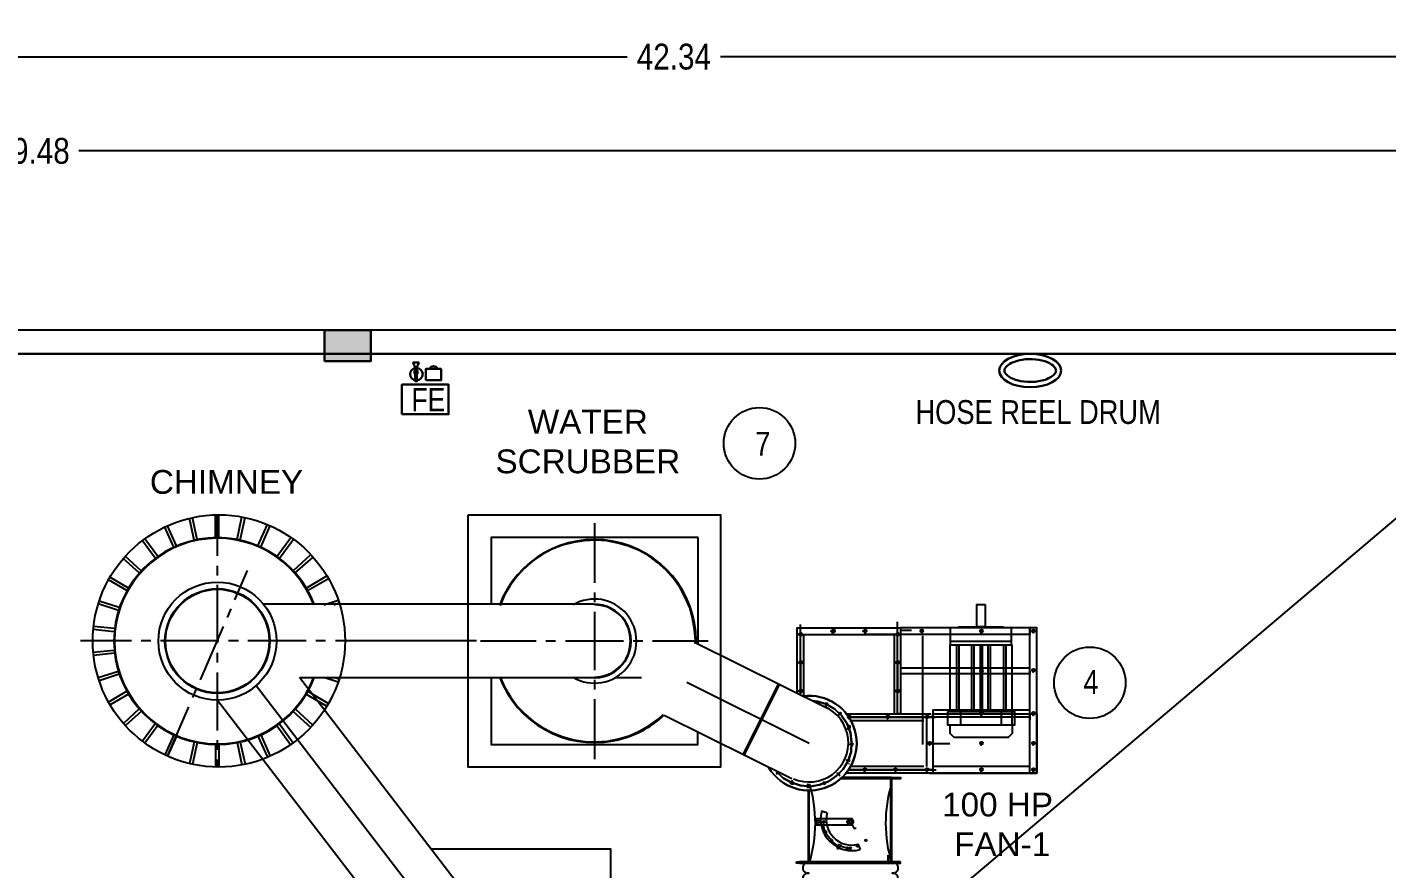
# Model space of a CAD drawing. Header units: metres. Extents: x -488 to 4759, y 38 to 2071.
# Drawn here: x 1133.59 to 1146.72, y 175.09 to 183.23 of the extents above; entities that cross this region are included whole.
import ezdxf
from ezdxf.lldxf.tags import DXFTag

# ---------------------------------------------------------------- set-up
doc = ezdxf.new("R2010")
doc.units = ezdxf.units.M
doc.header["$MEASUREMENT"] = 0
doc.layers.add('0 @ 1', color=7, linetype='Continuous')
for name, color, linetype, plot in [('BLK_1_COVERED_AREA', 44, 'Continuous', False), ('BLK_1_FLR_0_BLT_UP_AREA', 1, 'Continuous', False), ('BLK_1_FLR_0_BLT_UP_AREA_DEDUCT', 1, 'Continuous', False), ('WORKSHOP_AREA', 1, 'Continuous', False)]:
    doc.layers.add(name, color=color, linetype=linetype, plot=plot)
doc.styles.add('2', font='swissc.ttf', dxfattribs={"height": 0.23})
doc.styles.add('ARIAL', font='arial.ttf', dxfattribs={"height": 0.8})
doc.styles.add('Arial narrow', font='ARIALN.TTF', dxfattribs={"height": 0.6})
doc.styles.add('CODE', font='swissc.ttf', dxfattribs={"height": 0.25})
doc.styles.add('SH', font='swissc.ttf', dxfattribs={"height": 10})
tags = doc.linetypes.add('00$1$HIDDEN', pattern=[0.375, 0.25, -0.125]).pattern_tags.tags
tags[6:7] = [DXFTag(74, 4), DXFTag(75, 0), DXFTag(340, '0'), DXFTag(46, 1.0), DXFTag(50, 0.0), DXFTag(44, 0.0), DXFTag(45, 0.0)]
tags[4:5] = [DXFTag(74, 4), DXFTag(75, 0), DXFTag(340, '0'), DXFTag(46, 1.0), DXFTag(50, 0.0), DXFTag(44, 0.0), DXFTag(45, 0.0)]
doc.dimstyles.new('OUTER', dxfattribs={"dimscale": 0, "dimtxt": 0.3, "dimasz": 0.18, "dimexe": 0.18, "dimexo": 0.0625, "dimgap": 0.09, "dimtad": 0, "dimzin": 0, "dimdsep": 46, "dimtxsty": 'CODE', "dimcen": 0.09, "dimse1": 1, "dimse2": 1, "dimclrd": 8, "dimclrt": 1, "dimadec": 0, "dimazin": 0, "dimtfac": 1, "dimtofl": 0, "dimtmove": 0, "dimatfit": 3, "dimfxl": 0, "dimtolj": 1, "dimtzin": 0, "dimarcsym": 0})

# ---------------------------------------------------------------- blocks, each defined once
blk = doc.blocks.new('_ArchTick')
at = {"const_width": 0.15}
blk.add_lwpolyline([(-0.5, -0.5), (0.5, 0.5)], dxfattribs=at)
blk = doc.blocks.new('*D189')
at = {"color": 0, "lineweight": -2}
for p, q in [((1118.897, 182.033), (1133.191, 182.033)), ((1148.379, 182.033), (1134.085, 182.033))]:
    blk.add_line(p, q, dxfattribs=at)
at = {"layer": 'Defpoints', "color": 0, "lineweight": -2}
for p in [(1148.379, 182.033), (1118.897, 178.044), (1148.379, 173.813)]:
    blk.add_point(p, dxfattribs=at)
at = {"color": 0, "lineweight": -2, "xscale": 0.2, "yscale": 0.2, "zscale": 0.2, "rotation": 180}
blk.add_blockref('_ArchTick', (1118.897, 182.033), dxfattribs=at)
at = {"color": 0, "lineweight": -2, "xscale": 0.2, "yscale": 0.2, "zscale": 0.2}
blk.add_blockref('_ArchTick', (1148.379, 182.033), dxfattribs=at)
at = {"color": 0, "lineweight": -2, "insert": (1133.638, 182.033), "char_height": 0.25, "attachment_point": 5, "style": 'CODE'}
blk.add_mtext('\\A1;29.48', dxfattribs=at)
blk = doc.blocks.new('*D171')
at = {"color": 0, "lineweight": -2}
for p, q in [((1118.667, 182.944), (1139.385, 182.944)), ((1161.003, 182.944), (1140.285, 182.944))]:
    blk.add_line(p, q, dxfattribs=at)
at = {"layer": 'Defpoints', "color": 0, "lineweight": -2}
for p in [(1161.003, 182.944), (1118.667, 179.431), (1161.003, 179.431)]:
    blk.add_point(p, dxfattribs=at)
at = {"color": 0, "lineweight": -2, "xscale": 0.2, "yscale": 0.2, "zscale": 0.2, "rotation": 180}
blk.add_blockref('_ArchTick', (1118.667, 182.944), dxfattribs=at)
at = {"color": 0, "lineweight": -2, "xscale": 0.2, "yscale": 0.2, "zscale": 0.2}
blk.add_blockref('_ArchTick', (1161.003, 182.944), dxfattribs=at)
at = {"color": 0, "lineweight": -2, "insert": (1139.835, 182.944), "char_height": 0.25, "attachment_point": 5, "style": 'CODE'}
blk.add_mtext('\\A1;42.34', dxfattribs=at)
blk = doc.blocks.new('*D174')
at = {"color": 0, "lineweight": -2}
for p, q in [((1118.667, 183.668), (1155.042, 183.668)), ((1192.317, 183.668), (1155.942, 183.668))]:
    blk.add_line(p, q, dxfattribs=at)
at = {"layer": 'Defpoints', "color": 0, "lineweight": -2}
for p in [(1192.317, 183.668), (1118.667, 179.304), (1192.317, 179.304)]:
    blk.add_point(p, dxfattribs=at)
at = {"color": 0, "lineweight": -2, "xscale": 0.2, "yscale": 0.2, "zscale": 0.2, "rotation": 180}
blk.add_blockref('_ArchTick', (1118.667, 183.668), dxfattribs=at)
at = {"color": 0, "lineweight": -2, "xscale": 0.2, "yscale": 0.2, "zscale": 0.2}
blk.add_blockref('_ArchTick', (1192.317, 183.668), dxfattribs=at)
at = {"color": 0, "lineweight": -2, "insert": (1155.492, 183.668), "char_height": 0.25, "attachment_point": 5, "style": 'CODE'}
blk.add_mtext('\\A1;{\\fSwis721 Cn BT|b1|i0|c0|p34;73.65}', dxfattribs=at)
blk = doc.blocks.new('DFFD')
at = {"color": 0, "lineweight": 30}
for p, q in [((15761.742, 2283.118), (15761.72, 2283.163)), ((15761.759, 2283.118), (15761.781, 2283.163)), ((15761.742, 2283.055), (15761.742, 2283.118)), ((15761.759, 2283.055), (15761.759, 2283.118))]:
    blk.add_line(p, q, dxfattribs=at)
at = {"color": 0, "lineweight": 30, "ltscale": 0.1}
blk.add_line((15761.781, 2283.163), (15761.72, 2283.163), dxfattribs=at)
at = {"color": 0, "lineweight": 30}
for points in [[(15761.765, 2283.086), (15761.736, 2283.086), (15761.736, 2283.055), (15761.765, 2283.055)], [(15761.759, 2283.055), (15761.742, 2283.055), (15761.742, 2282.98), (15761.759, 2282.98)], [(15761.844, 2282.99), (15761.992, 2282.99), (15761.992, 2283.1), (15761.844, 2283.1)]]:
    blk.add_lwpolyline(points, close=True, dxfattribs=at)
at = {"color": 0, "lineweight": 30, "ltscale": 0.1}
blk.add_lwpolyline([(15761.613, 2282.661), (15762.065, 2282.661), (15762.065, 2282.948), (15761.613, 2282.948)], close=True, dxfattribs=at)
at = {"color": 0, "lineweight": 30}
blk.add_circle((15761.753, 2283.049), 0.0611, dxfattribs=at)
blk.add_arc((15761.919, 2283.082), 0.0446, 24.8747, 155.1253, dxfattribs=at)
at = {"color": 0, "lineweight": 30, "style": 'SH'}
blk.add_text('FE', height=0.2239, dxfattribs=at).set_placement((15761.705, 2282.69))

msp = doc.modelspace()

# ---------------------------------------------------------------- hatches: boundary and pattern name
at = {"lineweight": 30}
h = msp.add_hatch(color=256, dxfattribs=at)
h.dxf.hatch_style = 1
h.paths.add_polyline_path([(1136.45758, 180.00157), (1136.90758, 180.00157), (1136.90758, 180.30157), (1136.45758, 180.30157)])

# ---------------------------------------------------------------- linework, layer by layer
at = {"linetype": '00$1$HIDDEN', "lineweight": -2, "ltscale": 2}
msp.add_line((1133.80771, 167.45863), (1148.60717, 180.00157), dxfattribs=at)
for p, q in [((1135.20026, 178.27038), (1135.15456, 178.48207)), ((1135.22687, 178.27642), (1135.18374, 178.48865)), ((1135.40665, 178.29469), (1135.40665, 178.51498)), ((1135.42247, 178.51528), (1135.42247, 178.11814)), ((1135.43758, 178.29469), (1135.43758, 178.51537)), ((1135.61376, 178.27642), (1135.6609, 178.49474)), ((1135.64469, 178.27038), (1135.69126, 178.48868)), ((1135.0025, 178.20336), (1134.91492, 178.39766)), ((1135.02911, 178.21559), (1134.94197, 178.41009)), ((1135.81512, 178.21559), (1135.90727, 178.42126)), ((1135.84245, 178.20336), (1135.93475, 178.40939)), ((1139.06654, 178.43478), (1139.06654, 177.8594)), ((1134.82271, 178.09686), (1134.698, 178.26543)), ((1134.84717, 178.11203), (1134.72209, 178.28335)), ((1135.99778, 178.11203), (1136.13279, 178.29773)), ((1136.02223, 178.09686), (1136.15734, 178.28024)), ((1140.06758, 178.29469), (1140.06758, 177.26094)), ((1134.66666, 177.95375), (1134.51363, 178.09164)), ((1134.68824, 177.97503), (1134.5336, 178.11426)), ((1136.15527, 177.97503), (1136.32589, 178.13124)), ((1136.17397, 177.95375), (1136.34757, 178.10756)), ((1134.56383, 177.80762), (1134.3854, 177.9121)), ((1135.42247, 178.02379), (1135.42247, 177.92937)), ((1135.59291, 177.695), (1135.71444, 177.97813)), ((1136.2804, 177.80762), (1136.48177, 177.92554)), ((1134.54872, 177.78324), (1134.37031, 177.88556)), ((1135.42247, 177.83804), (1135.42247, 177.27488)), ((1136.29551, 177.78324), (1136.49732, 177.89898)), ((1134.46602, 177.59145), (1134.27206, 177.65396)), ((1134.47537, 177.61885), (1134.28088, 177.68153)), ((1139.0589, 177.65236), (1135.86838, 177.65236)), ((1136.45156, 177.64625), (1136.59118, 177.6907)), ((1136.54864, 177.64625), (1136.60029, 177.66296)), ((1139.06654, 177.76497), (1139.06654, 177.67062)), ((1135.51956, 177.52148), (1135.55551, 177.60669)), ((1139.06654, 177.57627), (1139.06654, 177.01305)), ((1134.42647, 177.38448), (1134.22332, 177.40586)), ((1134.42935, 177.4149), (1134.22645, 177.43625)), ((1135.26067, 176.9187), (1135.4836, 177.43619)), ((1134.59331, 177.29617), (1134.1007, 177.29617)), ((1134.77957, 177.29617), (1134.68824, 177.29617)), ((1135.43758, 177.29617), (1134.87449, 177.29617)), ((1135.62599, 177.29617), (1135.53178, 177.29617)), ((1136.2804, 177.29617), (1135.71732, 177.29617)), ((1136.46882, 177.29617), (1136.37533, 177.29617)), ((1137.12395, 177.29617), (1136.56374, 177.29617)), ((1137.60868, 177.29617), (1137.04776, 177.29617)), ((1137.31236, 177.29617), (1137.21816, 177.29617)), ((1137.92743, 177.29617), (1137.43482, 177.29617)), ((1137.7971, 177.29617), (1137.70289, 177.29617)), ((1137.96698, 177.29617), (1138.50346, 177.29617)), ((1138.59695, 177.29617), (1138.69187, 177.29617)), ((1138.78608, 177.29617), (1139.34844, 177.29617)), ((1139.44049, 177.29617), (1139.5347, 177.29617)), ((1139.62963, 177.29617), (1140.16538, 177.29617)), ((1140.04205, 177.28085), (1141.32724, 176.64228)), ((1134.42647, 177.20484), (1134.22359, 177.18349)), ((1134.42935, 177.17744), (1134.22645, 177.15609)), ((1135.42247, 177.18046), (1135.42247, 177.08611)), ((1134.46602, 177.00089), (1134.27206, 176.93838)), ((1135.42247, 176.99176), (1135.42247, 176.43155)), ((1134.47537, 176.97349), (1134.28153, 176.90888)), ((1135.79824, 176.86403), (1137.9729, 174.02926)), ((1136.21667, 176.94609), (1138.20294, 174.3544)), ((1139.07619, 176.93998), (1136.22141, 176.93998)), ((1136.45156, 176.94609), (1136.5905, 176.89966)), ((1136.54864, 176.94609), (1136.60029, 176.92938)), ((1139.06654, 176.92172), (1139.06654, 176.82737)), ((1139.52302, 176.93998), (1139.26609, 176.93998)), ((1139.95936, 176.8965), (1141.14335, 176.30821)), ((1140.50586, 176.19952), (1140.84493, 176.88193)), ((1140.51155, 176.19669), (1140.85061, 176.8791)), ((1140.51723, 176.19387), (1140.8563, 176.87627)), ((1134.54872, 176.8091), (1134.37121, 176.70515)), ((1134.56383, 176.7817), (1134.38578, 176.67959)), ((1135.18444, 176.74819), (1135.22112, 176.83341)), ((1136.2804, 176.7817), (1136.48151, 176.66637)), ((1136.29551, 176.8091), (1136.49628, 176.69153)), ((1139.06654, 176.73294), (1139.06654, 176.15454)), ((1134.66666, 176.63859), (1134.51467, 176.49949)), ((1134.68824, 176.61421), (1134.53404, 176.47759)), ((1134.94154, 176.18244), (1135.14776, 176.65988)), ((1136.15527, 176.61421), (1136.32558, 176.46077)), ((1136.17397, 176.63859), (1136.34637, 176.48343)), ((1134.82271, 176.49548), (1134.69903, 176.32612)), ((1134.84717, 176.47722), (1134.72354, 176.30794)), ((1135.99778, 176.47722), (1136.13132, 176.29359)), ((1136.02223, 176.49548), (1136.1562, 176.31127)), ((1139.74084, 176.57964), (1140.97381, 175.96701)), ((1135.0025, 176.38898), (1134.91492, 176.19468)), ((1135.02911, 176.37675), (1134.94197, 176.18225)), ((1135.42247, 176.3372), (1135.42247, 176.24285)), ((1135.81512, 176.37675), (1135.90727, 176.17108)), ((1135.84245, 176.38898), (1135.93475, 176.18295)), ((1135.20026, 176.31894), (1135.15472, 176.11024)), ((1135.22687, 176.31282), (1135.1839, 176.10365)), ((1135.40665, 176.29456), (1135.40665, 176.07736)), ((1135.43758, 176.29456), (1135.43758, 176.07697)), ((1135.61376, 176.31282), (1135.66075, 176.09757)), ((1135.64469, 176.31894), (1135.69112, 176.10363)), ((1138.06766, 176.29456), (1138.09139, 176.29456)), ((1135.42247, 176.14843), (1135.42247, 176.07706))]:
    msp.add_line(p, q)
for points in [[(1118.89717, 180.07157), (1148.60717, 180.07157), (1148.60717, 180.30157), (1118.66717, 180.30157)], [(1140.0683, 178.29469), (1138.06766, 178.29469), (1138.06766, 177.74671), (1138.06766, 177.65236)], [(1140.04156, 177.27254), (1140.04313, 177.29919), (1140.03378, 177.40577), (1140.01508, 177.51234), (1139.98776, 177.61583), (1139.94533, 177.71629), (1139.89427, 177.81064), (1139.83027, 177.89895), (1139.75979, 177.98115), (1139.67781, 178.05421), (1139.59223, 178.11814), (1139.49874, 178.16992), (1139.39735, 178.21249), (1139.29451, 178.24298), (1139.18736, 178.26427), (1139.07805, 178.27038), (1138.97162, 178.26427), (1138.86518, 178.24903), (1138.75803, 178.22163), (1138.65807, 178.18207), (1138.56315, 178.1303), (1138.47254, 178.06946), (1138.39055, 177.99941), (1138.31648, 177.92024), (1138.2532, 177.832), (1138.19783, 177.74067), (1138.1554, 177.6402)], [(1142.84252, 177.64997), (1142.84252, 177.43314), (1142.76121, 177.43314), (1142.76121, 177.64997), (1142.84252, 177.64997)], [(1139.06654, 176.94609), (1139.12767, 176.95214), (1139.18808, 176.96738), (1139.24273, 176.99176), (1139.29163, 177.02829), (1139.33478, 177.07086), (1139.37074, 177.11962), (1139.39519, 177.17442), (1139.40957, 177.23526), (1139.41676, 177.29617), (1139.40957, 177.35708), (1139.39519, 177.4149), (1139.37074, 177.4697), (1139.33478, 177.52148), (1139.29163, 177.56405), (1139.24273, 177.59756), (1139.18808, 177.62496), (1139.12767, 177.6402), (1139.06654, 177.64625)], [(1141.0266, 176.79166), (1141.0266, 177.4223), (1142.024, 177.4223), (1142.024, 176.59294), (1141.9969, 176.59294), (1141.9969, 177.48193)], [(1141.05913, 177.37352), (1141.05913, 177.34099), (1141.05913, 177.35725), (1141.05913, 177.35725), (1141.07539, 177.35725), (1141.03744, 177.35725), (1141.05913, 177.35725), (1141.05913, 177.35725), (1141.05913, 177.35725), (1141.3681, 177.35725), (1141.3681, 177.40604)], [(1141.05913, 176.7755), (1141.05913, 177.45483)], [(1141.37352, 177.40604), (1141.37352, 177.37352), (1141.37352, 177.38978), (1141.37352, 177.38978), (1141.38978, 177.38978), (1141.35184, 177.38978), (1141.37352, 177.38978), (1141.37352, 177.38978), (1141.37352, 177.38978)], [(1141.9969, 177.37352), (1141.9969, 177.34099), (1141.9969, 177.35725), (1141.9969, 177.35725), (1141.97521, 177.35725), (1142.01316, 177.35725), (1141.9969, 177.35725), (1141.9969, 177.35725), (1141.9969, 177.35725), (1141.6825, 177.35725), (1141.6825, 177.40604), (1141.6825, 177.37352), (1141.6825, 177.38978), (1141.6825, 177.38978), (1141.66082, 177.38978), (1141.69876, 177.38978), (1141.6825, 177.38978), (1141.6825, 177.38978), (1141.6825, 177.38978)], [(1143.34122, 176.01836), (1143.27617, 176.01836), (1143.27617, 177.4223), (1143.27617, 177.35725), (1142.01858, 177.35725)], [(1142.38718, 176.56042), (1142.3384, 176.56042), (1142.3384, 176.59294), (1143.34122, 176.59294), (1143.34122, 177.4223), (1143.02682, 177.4223), (1142.024, 177.4223)], [(1143.34122, 176.59294), (1143.34122, 176.01836), (1142.3384, 176.01836), (1143.34122, 176.01836), (1143.34122, 177.4223), (1142.024, 177.4223), (1142.024, 177.38978)], [(1142.03484, 177.40062), (1142.13241, 177.40062)], [(1143.09729, 177.25426), (1143.09729, 177.29221), (1143.09729, 177.4223), (1142.50644, 177.4223), (1142.50644, 177.29221), (1142.50644, 177.25426)], [(1143.0214, 177.43314), (1143.0214, 177.4223), (1142.58775, 177.4223), (1142.58775, 177.43314), (1143.0214, 177.43314)], [(1142.80457, 177.40604), (1142.80457, 177.37352), (1142.80457, 177.38978), (1142.80457, 177.38978), (1142.80457, 177.38978), (1142.80457, 177.38978)], [(1143.30869, 177.40604), (1143.30869, 177.37352), (1143.30869, 177.38978), (1143.30869, 177.38978), (1143.30869, 177.38978), (1143.30869, 177.38978)], [(1141.05913, 177.10248), (1141.05913, 177.06996), (1141.05913, 177.08622), (1141.05913, 177.08622), (1141.07539, 177.08622), (1141.04286, 177.08622), (1141.05913, 177.08622), (1141.05913, 177.08622), (1141.05913, 177.08622), (1141.05913, 177.35725), (1141.03744, 177.35725)], [(1141.09165, 176.75934), (1141.09165, 177.35725), (1141.96437, 177.35725), (1141.96437, 176.59294)], [(1141.9969, 177.10248), (1141.9969, 177.06996), (1141.9969, 177.08622), (1141.9969, 177.08622), (1141.97521, 177.08622), (1142.01316, 177.08622), (1141.9969, 177.08622), (1141.9969, 177.08622), (1141.9969, 177.08622), (1141.9969, 177.35725), (1142.01316, 177.35725)], [(1142.24083, 176.36528), (1142.24083, 177.34641)], [(1143.10271, 176.48453), (1143.10271, 177.25426), (1142.50102, 177.25426), (1142.50102, 176.60921)], [(1143.09729, 177.29221), (1142.50644, 177.29221)], [(1142.56606, 177.25426), (1142.56606, 176.60921)], [(1142.58775, 177.25426), (1142.58775, 176.60921)], [(1142.71242, 177.25426), (1142.71242, 176.60921)], [(1142.7341, 177.25426), (1142.7341, 176.60921)], [(1142.79373, 177.25426), (1142.79373, 176.60921)], [(1142.81541, 177.25426), (1142.81541, 176.60921)], [(1142.86962, 177.25426), (1142.86962, 176.60921)], [(1142.8913, 177.25426), (1142.8913, 176.60921)], [(1143.0214, 177.25426), (1143.0214, 176.60921)], [(1143.04308, 177.25426), (1143.04308, 176.60921)], [(1141.03744, 177.08622), (1141.05913, 177.08622), (1141.05913, 176.80977), (1141.03744, 176.80977)], [(1142.01858, 177.08622), (1141.9969, 177.08622), (1141.9969, 176.80977), (1142.01316, 176.80977)], [(1142.024, 177.03744), (1143.27617, 177.03744)], [(1143.27617, 177.00491), (1143.27617, 176.97781), (1142.024, 176.97781)], [(1142.80457, 177.02117), (1142.80457, 176.98865), (1142.80457, 177.00491), (1142.80457, 177.00491), (1142.80457, 177.00491), (1142.80457, 177.00491)], [(1143.30869, 177.02659), (1143.30869, 176.99407), (1143.30869, 177.01033), (1143.30869, 177.01033), (1143.30869, 177.01033), (1143.30869, 177.01033)], [(1138.06766, 176.93998), (1138.06766, 176.29456), (1140.06758, 176.29456), (1140.06758, 176.41729)], [(1138.1554, 176.94609), (1138.20142, 176.84563), (1138.25608, 176.7543), (1138.32008, 176.66599), (1138.39631, 176.58681), (1138.47829, 176.51684), (1138.56674, 176.45895), (1138.66455, 176.40725), (1138.76451, 176.36762), (1138.86806, 176.34022), (1138.97809, 176.32505), (1139.08452, 176.32196), (1139.19455, 176.32807), (1139.30098, 176.34936), (1139.40382, 176.37985), (1139.5009, 176.42242), (1139.59583, 176.47722), (1139.68356, 176.54115), (1139.73087, 176.58485)], [(1141.05913, 176.82603), (1141.05913, 176.79351), (1141.05913, 176.80977), (1141.05913, 176.80977), (1141.07539, 176.80977), (1141.04286, 176.80977), (1141.05913, 176.80977), (1141.05913, 176.80977), (1141.05913, 176.80977)], [(1141.9969, 176.82603), (1141.9969, 176.79351), (1141.9969, 176.80977), (1141.9969, 176.80977), (1141.97521, 176.80977), (1142.01316, 176.80977), (1141.9969, 176.80977), (1141.9969, 176.80977), (1141.9969, 176.80977)], [(1143.27617, 176.62547), (1142.3384, 176.62547), (1142.3384, 176.56042), (1142.27877, 176.56042), (1141.89933, 176.56042), (1141.89933, 176.5821)], [(1142.24083, 176.29481), (1142.24083, 176.64173)], [(1142.60943, 176.48453), (1142.60943, 176.60921)], [(1142.80457, 176.60921), (1142.80457, 176.57668), (1142.80457, 176.59294), (1142.80457, 176.59294), (1142.80457, 176.59294), (1142.80457, 176.59294)], [(1142.99972, 176.48453), (1142.99972, 176.60921)], [(1143.30869, 176.60921), (1143.30869, 176.57668), (1143.30869, 176.59294), (1143.30869, 176.59294), (1143.30869, 176.59294), (1143.30869, 176.59294)], [(1141.49278, 176.59294), (1142.31671, 176.59294)], [(1141.5253, 176.57668), (1141.5253, 176.54416), (1141.5253, 176.56042), (1141.5253, 176.56042), (1141.54698, 176.56042), (1141.51446, 176.56042), (1141.5253, 176.56042), (1141.5253, 176.56042), (1141.5253, 176.56042), (1141.5253, 176.5821)], [(1141.89933, 176.57668), (1141.89933, 176.54416), (1141.89933, 176.56042), (1141.89933, 176.56042), (1141.92101, 176.56042), (1141.88306, 176.56042), (1141.89933, 176.56042), (1141.89933, 176.56042), (1141.89933, 176.56042), (1141.5253, 176.56042), (1141.51446, 176.56042), (1142.3655, 176.56042)], [(1141.51446, 176.46285), (1141.53614, 176.46827)], [(1141.53614, 176.5279), (1142.25167, 176.5279)], [(1142.27877, 176.57668), (1142.27877, 176.54416), (1142.27877, 176.56042), (1142.27877, 176.56042), (1142.29503, 176.56042), (1142.25709, 176.56042), (1142.27877, 176.56042), (1142.27877, 176.56042), (1142.27877, 176.56042)], [(1142.27877, 176.0834), (1142.27877, 176.5279), (1142.27877, 176.5821)], [(1143.27617, 176.56042), (1142.33298, 176.56042)], [(1142.3384, 176.59294), (1142.3384, 176.01836)], [(1142.50102, 176.48453), (1142.50102, 176.40322), (1142.53896, 176.36528), (1143.07018, 176.36528), (1143.10813, 176.40322), (1143.10813, 176.48453)], [(1143.27617, 176.53332), (1143.27617, 176.59294), (1143.27617, 176.53332)], [(1142.27877, 176.30565), (1142.50102, 176.30565)], [(1142.30587, 176.32191), (1142.30587, 176.28939), (1142.30587, 176.30565), (1142.30587, 176.30565), (1142.32756, 176.30565), (1142.28961, 176.30565), (1142.30587, 176.30565), (1142.30587, 176.30565), (1142.30587, 176.30565)], [(1142.3384, 176.30565), (1142.47933, 176.30565)], [(1142.80457, 176.32733), (1142.80457, 176.28939), (1142.80457, 176.30565), (1142.80457, 176.30565), (1142.80457, 176.30565), (1142.80457, 176.30565)], [(1143.30869, 176.32191), (1143.30869, 176.28939), (1143.30869, 176.30565), (1143.30869, 176.30565), (1143.30869, 176.30565), (1143.30869, 176.30565)], [(1141.5253, 176.11051), (1141.5253, 176.10509)], [(1142.25167, 176.0834), (1141.53614, 176.0834)], [(1142.30587, 176.01836), (1142.3384, 176.01836), (1142.27877, 176.01836), (1142.27877, 176.07256)], [(1143.27617, 176.01836), (1143.27617, 176.0834), (1142.3384, 176.0834)], [(1141.93727, 175.97499), (1141.45483, 175.97499), (1141.93727, 175.97499), (1141.93727, 175.14915), (1141.13501, 175.14915), (1141.13501, 175.85032)], [(1141.14044, 175.85032), (1141.14044, 175.14915), (1141.93185, 175.14915), (1141.93185, 175.97499), (1141.45483, 175.97499), (1142.024, 175.97499), (1142.024, 175.96415), (1141.43857, 175.96415)], [(1142.31671, 176.01836), (1141.49278, 176.01836)], [(1141.97521, 176.06714), (1141.97521, 176.03462), (1141.97521, 176.05088), (1141.97521, 176.05088), (1141.9969, 176.05088), (1141.95895, 176.05088), (1141.97521, 176.05088), (1141.97521, 176.05088), (1141.97521, 176.05088), (1141.67708, 176.05088), (1141.67708, 176.06714), (1141.67708, 176.03462), (1141.67708, 176.05088), (1141.67708, 176.05088), (1141.69334, 176.05088), (1141.66082, 176.05088), (1141.67708, 176.05088), (1141.67708, 176.05088), (1141.67708, 176.05088), (1141.51446, 176.05088)], [(1141.5253, 176.05088), (1142.37092, 176.05088)], [(1142.3384, 176.05088), (1141.97521, 176.05088), (1141.97521, 176.06172)], [(1142.27877, 176.06714), (1142.27877, 176.03462), (1142.27877, 176.05088), (1142.27877, 176.05088), (1142.29503, 176.05088), (1142.25709, 176.05088), (1142.27877, 176.05088), (1142.27877, 176.05088), (1142.27877, 176.05088)], [(1142.80457, 176.06714), (1142.80457, 176.0292), (1142.80457, 176.05088), (1142.80457, 176.05088), (1142.80457, 176.05088), (1142.80457, 176.05088)], [(1143.30869, 176.06714), (1143.30869, 176.03462), (1143.30869, 176.05088), (1143.30869, 176.05088), (1143.30869, 176.05088), (1143.30869, 176.05088)], [(1140.98324, 175.92621), (1140.9724, 175.90994)], [(1141.55782, 175.51776), (1141.55782, 175.57738), (1141.20548, 175.57738), (1141.20548, 175.51776), (1141.55782, 175.51776)], [(1141.3139, 175.63349), (1141.25969, 175.64975)], [(1141.53614, 175.29009), (1141.47109, 175.30093), (1141.40605, 175.32261), (1141.35726, 175.36598), (1141.3139, 175.42018), (1141.28679, 175.47981), (1141.28137, 175.54486)], [(1141.5524, 175.51234), (1141.54698, 175.53402), (1141.55782, 175.51776), (1141.57409, 175.48523), (1141.59577, 175.48523)], [(1141.43315, 175.33345), (1141.41147, 175.27925)], [(1141.61203, 175.33345), (1141.63371, 175.27925)], [(1137.46721, 172.77709), (1138.2873, 172.77709), (1139.22507, 172.77709), (1139.22507, 175.28143), (1138.32524, 175.28143), (1137.82112, 175.28143), (1137.48442, 175.28143)], [(1141.02118, 175.15999), (1141.99148, 175.15999), (1141.99148, 175.14915), (1141.02118, 175.14915), (1141.02118, 175.15999)], [(1142.024, 175.15999), (1141.04828, 175.15999), (1141.04828, 175.14915), (1142.024, 175.14915), (1142.024, 175.15999)], [(1141.13501, 175.15999), (1141.13501, 175.22504)], [(1141.14044, 175.15999), (1141.14044, 175.22504)], [(1141.90475, 175.15999), (1141.90475, 175.22504)], [(1141.91017, 175.15999), (1141.91017, 175.22504)]]:
    msp.add_lwpolyline(points)
at = {"lineweight": -2}
msp.add_lwpolyline([(1192.31717, 180.30156), (1118.66717, 180.30156), (1118.66717, 117.40157), (1192.31717, 117.40157)], close=True, dxfattribs=at)
at = {"lineweight": 30}
msp.add_lwpolyline([(1136.45758, 180.00157), (1136.45758, 180.30157), (1136.90758, 180.30157), (1136.90758, 180.00157)], close=True, dxfattribs=at)
for points in [[(1137.84806, 178.51537), (1140.28646, 178.51537), (1140.28646, 176.07697), (1137.84806, 176.07697)], [(1142.22998, 177.38978), (1142.22998, 177.38978), (1142.22998, 177.38978), (1142.22998, 177.38978), (1142.22998, 177.37352), (1142.22998, 177.40604), (1142.22998, 177.37352), (1142.22998, 177.38978), (1142.22998, 177.38978), (1142.22998, 177.38978), (1142.22998, 177.38978), (1142.22998, 177.38978), (1142.22998, 177.38978), (1142.22998, 177.38978), (1142.22998, 177.37352), (1142.22998, 177.40604), (1142.22998, 177.37352), (1142.22998, 177.38978), (1142.22998, 177.38978)], [(1140.82604, 176.03462), (1140.89109, 175.96957), (1140.9724, 175.92621), (1141.05913, 175.8991), (1141.15128, 175.88826), (1141.24343, 175.90452), (1141.33016, 175.93705), (1141.40605, 175.99125), (1141.47109, 176.0563), (1141.51988, 176.13761), (1141.54698, 176.22434), (1141.5524, 176.31649), (1141.54156, 176.40864), (1141.50904, 176.49537), (1141.45483, 176.57668), (1141.38978, 176.63631), (1141.30848, 176.68509), (1141.22175, 176.7122), (1141.17559, 176.71763), (1141.22175, 176.7122), (1141.30848, 176.68509), (1141.38978, 176.63631), (1141.45483, 176.57668), (1141.50904, 176.49537), (1141.54156, 176.40864), (1141.5524, 176.31649), (1141.54698, 176.22434), (1141.51988, 176.13761), (1141.47109, 176.0563), (1141.40605, 175.99125), (1141.33016, 175.93705), (1141.24343, 175.90452), (1141.15128, 175.88826), (1141.05913, 175.8991), (1140.9724, 175.92621), (1140.89109, 175.96957)], [(1141.3139, 176.70136), (1141.30305, 176.66883)], [(1141.44941, 176.60379), (1141.42773, 176.5821)], [(1142.47933, 176.60921), (1142.47933, 176.48453), (1143.12981, 176.48453), (1143.12981, 176.60921)], [(1141.54156, 176.46285), (1141.50904, 176.44659)], [(1141.56867, 176.29481), (1141.53614, 176.29481)], [(1141.53072, 176.13219), (1141.50362, 176.14303)], [(1140.82604, 176.00751), (1140.84772, 176.0292)], [(1140.96155, 175.90994), (1140.97782, 175.94247)], [(1141.43857, 175.99125), (1141.41147, 176.01836)], [(1141.12959, 175.872), (1141.12959, 175.90994)], [(1141.29221, 175.90452), (1141.28137, 175.93163)]]:
    msp.add_lwpolyline(points, close=True)
msp.add_lwpolyline([(1140.75254, 176.06897, 1.83899146), (1141.08489, 176.76269, -1.83899146)], format="xyb", close=True)
for points in [[(1135.42487, 176.72381), (1137.60066, 173.88759, 1.34999671), (1138.20294, 174.3544)], [(1141.1371, 175.15345, 1.13234394), (1141.13815, 175.05125, 1.13234394), (1141.1392, 174.94905)], [(1141.94393, 174.94905, 1.13231524), (1141.94498, 175.05125, 1.13231524), (1141.94604, 175.15345)]]:
    msp.add_lwpolyline(points, format="xyb")
for centre, radius in [((1140.66206, 179.20672), 0.34553), ((1135.43758, 177.29617), 1.2192), ((1141.37623, 177.39249), 0.01355), ((1141.68521, 177.39249), 0.01355), ((1142.23269, 177.39249), 0.01355), ((1142.23269, 177.39249), 0.01355), ((1142.23269, 177.39249), 0.01355), ((1142.23269, 177.39249), 0.01355), ((1142.80728, 177.39249), 0.01355), ((1143.3114, 177.39249), 0.01355), ((1141.06184, 177.35996), 0.01355), ((1141.99961, 177.35996), 0.01355), ((1143.85485, 176.89192), 0.34553), ((1141.06184, 177.08893), 0.01355), ((1141.99961, 177.08893), 0.01355), ((1142.80728, 177.00762), 0.01355), ((1143.3114, 177.01304), 0.01355), ((1141.06184, 176.81248), 0.01355), ((1141.99961, 176.81248), 0.01355), ((1141.31119, 176.68781), 0.00813), ((1141.31119, 176.68781), 0.00813), ((1141.44128, 176.59565), 0.00813), ((1141.44128, 176.59565), 0.00813), ((1142.80728, 176.59565), 0.01355), ((1143.3114, 176.59565), 0.01355), ((1141.52801, 176.56313), 0.01355), ((1141.52801, 176.47098), 0.00813), ((1141.52801, 176.46014), 0.00813), ((1141.52801, 176.46014), 0.00813), ((1141.90204, 176.56313), 0.01355), ((1142.28148, 176.56313), 0.01355), ((1141.55511, 176.29752), 0.00813), ((1141.55511, 176.29752), 0.00813), ((1142.30858, 176.30836), 0.01355), ((1142.80728, 176.30836), 0.01355), ((1143.3114, 176.30836), 0.01355), ((1141.52259, 176.14032), 0.00813), ((1141.52259, 176.14032), 0.00813), ((1140.83959, 176.02107), 0.00813), ((1140.83959, 176.02107), 0.00813), ((1141.42502, 176.01023), 0.00813), ((1141.42502, 176.01023), 0.00813), ((1141.67979, 176.05359), 0.01355), ((1141.97792, 176.05359), 0.01355), ((1142.28148, 176.05359), 0.01355), ((1142.80728, 176.05359), 0.01355), ((1143.3114, 176.05359), 0.01355), ((1140.97511, 175.92892), 0.00813), ((1140.97511, 175.92892), 0.00813), ((1140.98053, 175.91807), 0.00813), ((1141.1323, 175.89097), 0.00813), ((1141.1323, 175.89097), 0.00813), ((1141.2895, 175.92349), 0.00813), ((1141.2895, 175.92349), 0.00813), ((1141.22988, 175.54757), 0.01355), ((1141.28408, 175.54757), 0.00813), ((1141.28408, 175.54757), 0.00813), ((1141.53885, 175.54757), 0.02981), ((1141.53885, 175.54757), 0.01355), ((1141.30034, 175.45), 0.00813), ((1141.35997, 175.36869), 0.00813), ((1141.44128, 175.31448), 0.00813), ((1141.51175, 175.2928), 0.00813), ((1141.53885, 175.2928), 0.00813), ((1141.60932, 175.31448), 0.00813), ((1141.69063, 175.36869), 0.00813)]:
    msp.add_circle(centre, radius)
for centre, radius, start, end in [((1141.14193, 176.31152), 0.37913, 246.395159, 66.416556), ((1139.90882, 175.53301), 1.29314, 342.716377, 17.126656), ((1143.1743, 175.53302), 1.29313, 162.873767, 197.284101), ((1141.55472, 175.57033), 0.3015, 165.125089, 285.424067), ((1141.55489, 175.57036), 0.24747, 165.05484, 284.442251)]:
    msp.add_arc(centre, radius, start, end)
at = {"lineweight": 30, "ltscale": 0.1}
msp.add_ellipse((1143.2786, 179.91057), major_axis=(0.29924, 0), ratio=0.53803313, dxfattribs=at)
msp.add_open_spline([(1143.52785, 179.91057), (1143.52785, 179.92077), (1143.52402, 179.93251), (1143.49776, 179.9618), (1143.47515, 179.9778), (1143.38098, 180.01808), (1143.28375, 180.02879), (1143.13788, 180.00533), (1143.08432, 179.9816), (1143.03561, 179.93882), (1143.02946, 179.92323), (1143.02927, 179.89847), (1143.03508, 179.88314), (1143.0759, 179.8466), (1143.11037, 179.82822), (1143.23488, 179.793), (1143.34546, 179.79558), (1143.46911, 179.83774), (1143.50236, 179.86151), (1143.52524, 179.89281), (1143.52785, 179.90207), (1143.52785, 179.91057)], degree=3, knots=[0, 0, 0, 0, 0.44955103, 0.44955103, 0.89910206, 0.89910206, 1.86125064, 1.86125064, 2.59196563, 2.59196563, 3.13743914, 3.13743914, 3.68291266, 3.68291266, 4.22838617, 4.22838617, 5.27725404, 5.27725404, 5.90856217, 5.90856217, 6.28318531, 6.28318531, 6.28318531, 6.28318531], dxfattribs=at)
for points, knots in [([(1136.36095, 177.64474), (1136.19195, 178.09786), (1135.72235, 178.36473), (1135.24629, 178.27873), (1134.77022, 178.19272), (1134.42359, 177.77842), (1134.42359, 177.29466), (1134.42359, 176.81111), (1134.77022, 176.3966), (1135.24629, 176.31059), (1135.72235, 176.22459), (1136.19195, 176.49146), (1136.36095, 176.94458)], [0, 0, 0, 0, 1, 1, 1, 2, 2, 2, 3, 3, 3, 4, 4, 4, 4]), ([(1136.35376, 177.64452), (1136.18476, 178.09427), (1135.71804, 178.35841), (1135.24557, 178.27268), (1134.77309, 178.18668), (1134.42935, 177.7749), (1134.42935, 177.29466), (1134.42935, 176.81442), (1134.77309, 176.40264), (1135.24557, 176.31663), (1135.71804, 176.23063), (1136.18476, 176.49498), (1136.35376, 176.94458)], [0, 0, 0, 0, 1, 1, 1, 2, 2, 2, 3, 3, 3, 4, 4, 4, 4]), ([(1140.04928, 177.2691), (1140.04952, 177.27853), (1140.04963, 177.28798), (1140.0496, 177.29746), (1140.04888, 177.77138), (1139.70873, 178.17675), (1139.24129, 178.26096), (1138.77529, 178.34496), (1138.31505, 178.08391), (1138.14893, 177.63992)], [0, 0, 0, 0, 0.0199966, 0.0199966, 0.0199966, 1.0199966, 1.0199966, 1.0199966, 2.0199966, 2.0199966, 2.0199966, 2.0199966]), ([(1135.42391, 176.72381), (1135.73889, 176.72381), (1135.99419, 176.97953), (1135.99419, 177.29466), (1135.99419, 177.61), (1135.73889, 177.86544), (1135.42391, 177.86544), (1135.10821, 177.86544), (1134.85292, 177.61), (1134.85292, 177.29466), (1134.85292, 176.97953), (1135.10821, 176.72381), (1135.42391, 176.72381)], [0, 0, 0, 0, 1, 1, 1, 2, 2, 2, 3, 3, 3, 4, 4, 4, 4]), ([(1135.42391, 176.78774), (1135.70294, 176.78774), (1135.93018, 177.01484), (1135.93018, 177.29466), (1135.93018, 177.57476), (1135.70294, 177.80151), (1135.42391, 177.80151), (1135.14417, 177.80151), (1134.91692, 177.57476), (1134.91692, 177.29466), (1134.91692, 177.01484), (1135.14417, 176.78774), (1135.42391, 176.78774)], [0, 0, 0, 0, 1, 1, 1, 2, 2, 2, 3, 3, 3, 4, 4, 4, 4]), ([(1135.42319, 176.79385), (1135.70006, 176.79385), (1135.92443, 177.01815), (1135.92443, 177.29466), (1135.92443, 177.57117), (1135.70006, 177.79547), (1135.42319, 177.79547), (1135.14633, 177.79547), (1134.92267, 177.57117), (1134.92267, 177.29466), (1134.92267, 177.01815), (1135.14633, 176.79385), (1135.42319, 176.79385)], [0, 0, 0, 0, 1, 1, 1, 2, 2, 2, 3, 3, 3, 4, 4, 4, 4]), ([(1138.86159, 176.9443), (1139.03202, 176.84383), (1139.25064, 176.88116), (1139.37793, 177.03261), (1139.50522, 177.18377), (1139.50522, 177.40526), (1139.37793, 177.55671), (1139.25064, 177.70795), (1139.03202, 177.74549), (1138.86159, 177.64502)], [0, 0, 0, 0, 1, 1, 1, 2, 2, 2, 3, 3, 3, 3]), ([(1139.07619, 176.93998), (1139.19057, 176.94286), (1139.2982, 177.00094), (1139.36283, 177.09877), (1139.44193, 177.21757), (1139.44193, 177.37175), (1139.36283, 177.49048), (1139.29471, 177.59366), (1139.1788, 177.65257), (1139.05758, 177.65236)], [0, 0, 0, 0, 0.82441743, 0.82441743, 0.82441743, 1.82441743, 1.82441743, 1.82441743, 2.69342683, 2.69342683, 2.69342683, 2.69342683]), ([(1138.15036, 176.94458), (1138.31936, 176.5016), (1138.78105, 176.24285), (1139.24705, 176.32936), (1139.43841, 176.36492), (1139.60802, 176.45436), (1139.74144, 176.5802)], [0, 0, 0, 0, 1, 1, 1, 1.41002769, 1.41002769, 1.41002769, 1.41002769])]:
    msp.add_open_spline(points, degree=3, knots=knots)
at = {"layer": 'BLK_1_COVERED_AREA', "color": 45, "lineweight": 0}
msp.add_lwpolyline([(1192.31717, 180.30157), (1118.66717, 180.30157), (1118.66717, 117.40158), (1192.31717, 117.40158)], close=True, dxfattribs=at)
at = {"layer": 'BLK_1_FLR_0_BLT_UP_AREA', "color": 45, "lineweight": 0}
msp.add_lwpolyline([(1192.31717, 180.30156), (1118.66717, 180.30156), (1118.66717, 117.40157), (1192.31717, 117.40157)], close=True, dxfattribs=at)
at = {"layer": 'BLK_1_FLR_0_BLT_UP_AREA_DEDUCT', "color": 45, "lineweight": -2}
msp.add_lwpolyline([(1148.37815, 180.07157), (1118.89717, 180.07157), (1118.89717, 154.59156), (1148.37815, 154.59156)], close=True, dxfattribs=at)
at = {"layer": 'WORKSHOP_AREA', "lineweight": -2}
msp.add_lwpolyline([(1148.37815, 180.07157), (1118.89717, 180.07157), (1118.89717, 154.59156), (1148.37815, 154.59156)], close=True, dxfattribs=at)

# ---------------------------------------------------------------- block references
at = {"lineweight": -2}
msp.add_blockref('DFFD', (-14624.40693, -2103.17371), dxfattribs=at)

# ---------------------------------------------------------------- texts
at = {"lineweight": 30, "style": '2'}
msp.add_text('HOSE REEL DRUM', height=0.23, dxfattribs=at).set_placement((1142.16947, 179.39429))
at = {"char_height": 0.23, "width": 67.6583004, "attachment_point": 2, "style": 'ARIAL'}
for s, insert in [('{\\C252;WATER \\PSCRUBBER}', (1139.00365, 179.53084)), ('{\\C252;CHIMNEY}', (1135.51128, 178.94864)), ('{\\C252;100 HP \\P FAN-1}', (1142.96315, 175.82917))]:
    msp.add_mtext(s, dxfattribs=dict(at, insert=insert))
at = {"char_height": 0.23, "attachment_point": 1, "style": 'Arial narrow'}
for s, insert in [('{\\W0.73769;\\C252; \\W1;7}', (1140.56681, 179.31702)), ('{\\W0.6788;\\C252; \\W1;4}', (1143.74264, 177.01395))]:
    msp.add_mtext_dynamic_manual_height_columns(s, width=0.23, gutter_width=1.15, heights=[0], dxfattribs=dict(at, insert=insert))

# ---------------------------------------------------------------- dimensions: what is measured, and where the dimension line sits
at = {"layer": '0 @ 1', "lineweight": -2}
dim = msp.add_linear_dim(base=(1192.31717, 183.66772), p1=(1118.66717, 179.30403), p2=(1192.31717, 179.30402), text='{\\fSwis721 Cn BT|b1|i0|c0|p34;<>}', dimstyle='OUTER', override={"dimscale": 1, "dimtxt": 0.25, "dimasz": 0.2, "dimblk": 'ArchTick', "dimclrd": 0, "dimclrt": 0, "dimtix": 0, "dimtofl": 0, "dimtmove": 0, "dimatfit": 3, "dimfxl": 25.4}, dxfattribs=at)
dim.commit()
dim.dimension.update_dxf_attribs({"geometry": '*D174', "text_midpoint": (1155.49217, 183.66772)})
for base, p1, p2, override, picture, middle in [((1161.0031, 182.94393), (1118.66717, 179.43085), (1161.0031, 179.43085), {"dimscale": 1, "dimtxt": 0.25, "dimasz": 0.2, "dimblk": 'ArchTick', "dimclrd": 0, "dimclrt": 0, "dimtix": 0, "dimtofl": 0, "dimtmove": 0, "dimatfit": 3, "dimfxl": 25.4}, '*D171', (1139.83514, 182.94393)), ((1148.37867, 182.03338), (1118.89717, 178.04443), (1148.37867, 173.81275), {"dimscale": 1, "dimtxt": 0.25, "dimasz": 0.2, "dimblk": 'ArchTick', "dimclrd": 0, "dimclrt": 0, "dimtix": 0, "dimtofl": 0, "dimtmove": 1, "dimatfit": 3, "dimfxl": 25.4}, '*D189', (1133.63792, 182.03338))]:
    dim = msp.add_linear_dim(base=base, p1=p1, p2=p2, dimstyle='OUTER', override=override, dxfattribs=at)
    dim.commit()
    dim.dimension.update_dxf_attribs({"geometry": picture, "text_midpoint": middle})

doc.saveas('drawing.dxf')
